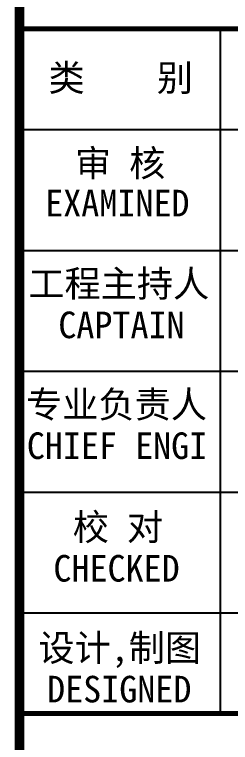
# Model space of a CAD drawing. Extents: x 69728788 to 149766163, y 20718153 to 43663798.
# Drawn here: x 74921981 to 74925193, y 21384594 to 21395394 of the extents above; entities that cross this region are included whole.
import ezdxf

# ---------------------------------------------------------------- set-up
doc = ezdxf.new("R2010")
doc.units = 0
doc.header["$LTSCALE"] = 1000
doc.header["$MEASUREMENT"] = 0
doc.layers.add('图框', color=253, linetype='CONTINUOUS')
doc.styles.add('STYLE-黑体', font='simhei.ttf')

msp = doc.modelspace()

# ---------------------------------------------------------------- linework, layer by layer
at = {"layer": '图框', "color": 0}
for p, q in [((74922055.1, 21393687.7), (74931068.9, 21393687.7)), ((74922055.1, 21393687.7), (74931068.9, 21393687.7)), ((74922055.1, 21391894.9), (74931068.9, 21391894.9)), ((74922055.1, 21390102.1), (74931068.9, 21390102.1)), ((74922055.1, 21388309.3), (74931068.9, 21388309.3)), ((74922055.1, 21386516.5), (74931068.9, 21386516.5))]:
    msp.add_line(p, q, dxfattribs=at)
at = {"layer": '图框', "color": 4, "const_width": 147.9}
msp.add_lwpolyline([(74922055.1, 21408308.9), (74922055.1, 21348308.9)], dxfattribs=at)
at = {"layer": '图框', "color": 0, "const_width": 75}
msp.add_lwpolyline([(74922055.1, 21395181.7), (74931068.9, 21395181.7), (74931068.9, 21379942.9), (74922055.1, 21379942.9)], close=True, dxfattribs=at)
at = {"layer": '图框', "color": 0}
for points in [[(74925043.1, 21393687.7), (74925043.1, 21395181.7)], [(74925043.1, 21385022.5), (74925043.1, 21393687.7)]]:
    msp.add_lwpolyline(points, dxfattribs=at)
at = {"layer": '图框', "color": 0, "const_width": 75}
msp.add_lwpolyline([(74922055.1, 21385022.5), (74931068.9, 21385022.5)], dxfattribs=at)

# ---------------------------------------------------------------- texts
at = {"layer": '图框', "color": 0, "style": 'STYLE-黑体'}
for s, p in [('类    别 ', (74922486, 21394259)), ('审 核', (74922880.1, 21392991.9)), ('EXAMINED ', (74922436.6, 21392399.6)), ('工程主持人', (74922186.2, 21391205)), ('CAPTAIN', (74922632.4, 21390592.5)), ('专业负责人', (74922152.6, 21389412.2)), ('CHIEF ENGI', (74922164.2, 21388799.7)), ('校 对', (74922846.6, 21387593.3)), ('CHECKED  ', (74922558.8, 21386980.7)), ('设计,制图', (74922336.2, 21385800.5)), ('DESIGNED ', (74922465.2, 21385187.9))]:
    msp.add_text(s, height=394.42, dxfattribs=at).set_placement(p)

doc.saveas('drawing.dxf')
